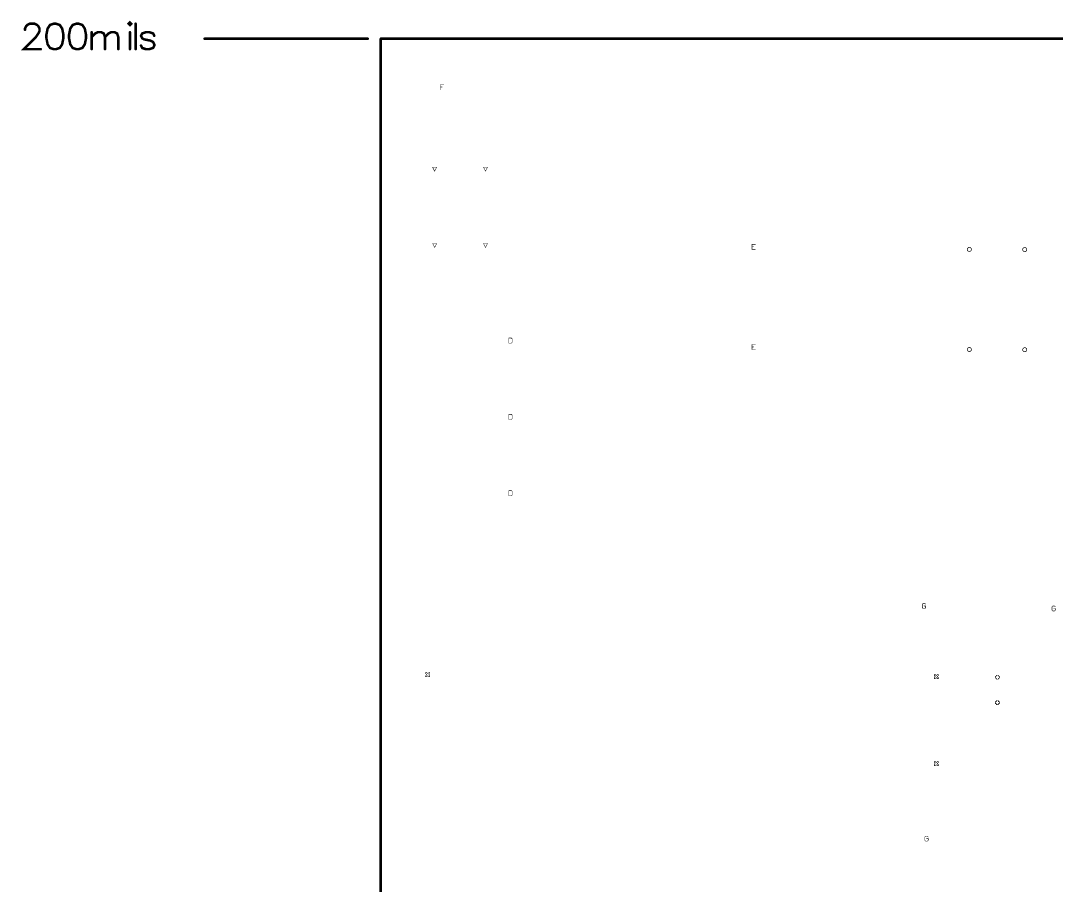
# Model space of a CAD drawing. Extents: x -9.8 to 23.3, y -7.1 to 14.3.
# Drawn here: x -1.651 to 2.422, y 3.872 to 7.271 of the extents above; entities that cross this region are included whole.
import ezdxf

# ---------------------------------------------------------------- set-up
doc = ezdxf.new("R2010")
doc.units = 0
doc.layers.add('2D_LINE_00', color=1, linetype='CONTINUOUS')

# ---------------------------------------------------------------- blocks, each defined once
blk = doc.blocks.new('SMOOTH_0$01')
at = {"const_width": 0.005}
blk.add_lwpolyline([(-0.0025, 0, 1), (0.0025, 0, 1)], format="xyb", close=True, dxfattribs=at)
blk = doc.blocks.new('DRAWING_12')
at = {"layer": '2D_LINE_00', "const_width": 0.01}
blk.add_lwpolyline([(0, 0), (0.64178, 0)], dxfattribs=at)
at = {"layer": '2D_LINE_00'}
for p in [(0, 0), (0.64178, 0)]:
    blk.add_blockref('SMOOTH_0$01', p, dxfattribs=at)
blk = doc.blocks.new('DRAWING_14')
at = {"layer": '2D_LINE_00', "const_width": 0.01}
blk.add_lwpolyline([(0, 0), (11.23, 0)], dxfattribs=at)
at = {"layer": '2D_LINE_00'}
blk.add_blockref('SMOOTH_0$01', (0, 0), dxfattribs=at)
blk = doc.blocks.new('DRAWING_15')
at = {"layer": '2D_LINE_00', "const_width": 0.01}
blk.add_lwpolyline([(0, 0), (0, 7.4)], dxfattribs=at)
at = {"layer": '2D_LINE_00'}
blk.add_blockref('SMOOTH_0$01', (0, 7.4), dxfattribs=at)
blk = doc.blocks.new('DRAWING_54')
at = {"layer": '2D_LINE_00', "const_width": 0.01}
blk.add_lwpolyline([(0, 0), (0, 0.00476), (0.00476, 0.01429), (0.00952, 0.01905), (0.01904, 0.02381), (0.03809, 0.02381), (0.04761, 0.01905), (0.05237, 0.01429), (0.05713, 0.00476), (0.05713, -0.00476), (0.05237, -0.01428), (0.04285, -0.02856), (-0.00476, -0.07617), (0.06189, -0.07617)], dxfattribs=at)
at = {"layer": '2D_LINE_00'}
for p in [(0, 0.00476), (0, 0), (0.00476, 0.01429), (0.00952, 0.01905), (0.01904, 0.02381), (0.03809, 0.02381), (0.04761, 0.01905), (0.05237, 0.01429), (0.05713, 0.00476), (0.05713, -0.00476), (0.04285, -0.02856), (0.05237, -0.01428), (-0.00476, -0.07617), (0.06189, -0.07617)]:
    blk.add_blockref('SMOOTH_0$01', p, dxfattribs=at)
blk = doc.blocks.new('DRAWING_55')
at = {"layer": '2D_LINE_00', "const_width": 0.01}
blk.add_lwpolyline([(0, 0), (-0.01428, -0.00476), (-0.0238, -0.01905), (-0.02856, -0.04285), (-0.02856, -0.05713), (-0.0238, -0.08094), (-0.01428, -0.09522), (0, -0.09998), (0.00952, -0.09998), (0.02381, -0.09522), (0.03333, -0.08094), (0.03809, -0.05713), (0.03809, -0.04285), (0.03333, -0.01905), (0.02381, -0.00476), (0.00952, 0), (0, 0)], dxfattribs=at)
at = {"layer": '2D_LINE_00'}
for p in [(-0.01428, -0.00476), (0, 0), (0, 0), (0.00952, 0), (0.02381, -0.00476), (-0.02856, -0.04285), (-0.0238, -0.01905), (0.03333, -0.01905), (0.03809, -0.04285), (-0.02856, -0.05713), (-0.0238, -0.08094), (0.03333, -0.08094), (0.03809, -0.05713), (-0.01428, -0.09522), (0, -0.09998), (0.00952, -0.09998), (0.02381, -0.09522)]:
    blk.add_blockref('SMOOTH_0$01', p, dxfattribs=at)
blk = doc.blocks.new('DRAWING_56')
at = {"layer": '2D_LINE_00', "const_width": 0.01}
blk.add_lwpolyline([(0, 0), (-0.01428, -0.00476), (-0.0238, -0.01905), (-0.02856, -0.04285), (-0.02856, -0.05713), (-0.0238, -0.08094), (-0.01428, -0.09522), (0, -0.09998), (0.00952, -0.09998), (0.0238, -0.09522), (0.03333, -0.08094), (0.03809, -0.05713), (0.03809, -0.04285), (0.03333, -0.01905), (0.0238, -0.00476), (0.00952, 0), (0, 0)], dxfattribs=at)
at = {"layer": '2D_LINE_00'}
for p in [(-0.01428, -0.00476), (0, 0), (0, 0), (0.00952, 0), (0.0238, -0.00476), (-0.02856, -0.04285), (-0.0238, -0.01905), (0.03333, -0.01905), (0.03809, -0.04285), (-0.02856, -0.05713), (-0.0238, -0.08094), (0.03333, -0.08094), (0.03809, -0.05713), (-0.01428, -0.09522), (0, -0.09998), (0.00952, -0.09998), (0.0238, -0.09522)]:
    blk.add_blockref('SMOOTH_0$01', p, dxfattribs=at)
blk = doc.blocks.new('DRAWING_57')
at = {"layer": '2D_LINE_00', "const_width": 0.01}
blk.add_lwpolyline([(0, 0), (0, -0.06665)], dxfattribs=at)
at = {"layer": '2D_LINE_00'}
for p in [(0, 0), (0, -0.06665)]:
    blk.add_blockref('SMOOTH_0$01', p, dxfattribs=at)
blk = doc.blocks.new('DRAWING_58')
at = {"layer": '2D_LINE_00', "const_width": 0.01}
blk.add_lwpolyline([(0, 0), (0.01429, 0.01428), (0.02381, 0.01904), (0.03809, 0.01904), (0.04761, 0.01428), (0.05237, 0), (0.05237, -0.04761)], dxfattribs=at)
at = {"layer": '2D_LINE_00'}
for p in [(0, 0), (0.01429, 0.01428), (0.02381, 0.01904), (0.03809, 0.01904), (0.04761, 0.01428), (0.05237, 0), (0.05237, -0.04761)]:
    blk.add_blockref('SMOOTH_0$01', p, dxfattribs=at)
blk = doc.blocks.new('DRAWING_59')
at = {"layer": '2D_LINE_00', "const_width": 0.01}
blk.add_lwpolyline([(0, 0), (0.01429, 0.01428), (0.02381, 0.01904), (0.03809, 0.01904), (0.04761, 0.01428), (0.05237, 0), (0.05237, -0.04761)], dxfattribs=at)
at = {"layer": '2D_LINE_00'}
for p in [(0, 0), (0.01429, 0.01428), (0.02381, 0.01904), (0.03809, 0.01904), (0.04761, 0.01428), (0.05237, 0), (0.05237, -0.04761)]:
    blk.add_blockref('SMOOTH_0$01', p, dxfattribs=at)
blk = doc.blocks.new('DRAWING_60')
at = {"layer": '2D_LINE_00', "const_width": 0.01}
blk.add_lwpolyline([(0, 0), (0.00476, -0.00476), (0.00952, 0), (0.00476, 0.00476), (0, 0)], dxfattribs=at)
at = {"layer": '2D_LINE_00'}
for p in [(0, 0), (0, 0), (0.00476, 0.00476), (0.00476, -0.00476), (0.00952, 0)]:
    blk.add_blockref('SMOOTH_0$01', p, dxfattribs=at)
blk = doc.blocks.new('DRAWING_61')
at = {"layer": '2D_LINE_00', "const_width": 0.01}
blk.add_lwpolyline([(0, 0), (0, -0.06665)], dxfattribs=at)
at = {"layer": '2D_LINE_00'}
for p in [(0, 0), (0, -0.06665)]:
    blk.add_blockref('SMOOTH_0$01', p, dxfattribs=at)
blk = doc.blocks.new('DRAWING_62')
at = {"layer": '2D_LINE_00', "const_width": 0.01}
blk.add_lwpolyline([(0, 0), (0, -0.09998)], dxfattribs=at)
at = {"layer": '2D_LINE_00'}
for p in [(0, 0), (0, -0.09998)]:
    blk.add_blockref('SMOOTH_0$01', p, dxfattribs=at)
blk = doc.blocks.new('DRAWING_63')
at = {"layer": '2D_LINE_00', "const_width": 0.01}
blk.add_lwpolyline([(0, 0), (-0.00476, 0.00952), (-0.01904, 0.01428), (-0.03332, 0.01428), (-0.04761, 0.00952), (-0.05237, 0), (-0.04761, -0.00952), (-0.03809, -0.01428), (-0.01428, -0.01904), (-0.00476, -0.02381), (0, -0.03333), (0, -0.03809), (-0.00476, -0.04761), (-0.01904, -0.05237), (-0.03332, -0.05237), (-0.04761, -0.04761), (-0.05237, -0.03809)], dxfattribs=at)
at = {"layer": '2D_LINE_00'}
for p in [(-0.05237, 0), (-0.04761, 0.00952), (-0.03332, 0.01428), (-0.01904, 0.01428), (-0.00476, 0.00952), (0, 0), (-0.05237, -0.03809), (-0.04761, -0.00952), (-0.03809, -0.01428), (-0.01428, -0.01904), (-0.00476, -0.02381), (0, -0.03333), (0, -0.03809), (-0.04761, -0.04761), (-0.03332, -0.05237), (-0.01904, -0.05237), (-0.00476, -0.04761)]:
    blk.add_blockref('SMOOTH_0$01', p, dxfattribs=at)
blk = doc.blocks.new('SMOOTH_0$002')
at = {"const_width": 0.001}
blk.add_lwpolyline([(-0.0005, 0, 1), (0.0005, 0, 1)], format="xyb", close=True, dxfattribs=at)
blk = doc.blocks.new('DRAWING_3495')
at = {"layer": '2D_LINE_00', "const_width": 0.002}
blk.add_lwpolyline([(0, 0), (0.004, 0), (0.008, 0.004), (0.012, 0), (0.016, 0), (0.016, 0.004), (0.012, 0.008), (0.016, 0.012), (0.016, 0.016), (0.012, 0.016), (0.008, 0.012), (0.004, 0.016), (0, 0.016), (0, 0.012), (0.004, 0.008), (0, 0.004), (0, 0)], dxfattribs=at)
at = {"layer": '2D_LINE_00'}
for p in [(0, 0.016), (0, 0.012), (0, 0.004), (0, 0), (0, 0), (0.004, 0.016), (0.004, 0.008), (0.004, 0), (0.008, 0.012), (0.008, 0.004), (0.012, 0.016), (0.012, 0.008), (0.012, 0), (0.016, 0.016), (0.016, 0.012), (0.016, 0.004), (0.016, 0)]:
    blk.add_blockref('SMOOTH_0$002', p, dxfattribs=at)
blk = doc.blocks.new('DRAWING_3496')
at = {"layer": '2D_LINE_00', "const_width": 0.002}
blk.add_lwpolyline([(0, 0), (0.004, 0), (0.008, 0.004), (0.012, 0), (0.016, 0), (0.016, 0.004), (0.012, 0.008), (0.016, 0.012), (0.016, 0.016), (0.012, 0.016), (0.008, 0.012), (0.004, 0.016), (0, 0.016), (0, 0.012), (0.004, 0.008), (0, 0.004), (0, 0)], dxfattribs=at)
at = {"layer": '2D_LINE_00'}
for p in [(0, 0.016), (0, 0.012), (0, 0.004), (0, 0), (0, 0), (0.004, 0.016), (0.004, 0.008), (0.004, 0), (0.008, 0.012), (0.008, 0.004), (0.012, 0.016), (0.012, 0.008), (0.012, 0), (0.016, 0.016), (0.016, 0.012), (0.016, 0.004), (0.016, 0)]:
    blk.add_blockref('SMOOTH_0$002', p, dxfattribs=at)
blk = doc.blocks.new('DRAWING_3497')
at = {"layer": '2D_LINE_00', "const_width": 0.002}
blk.add_lwpolyline([(0, 0), (0.004, 0), (0.008, 0.004), (0.012, 0), (0.016, 0), (0.016, 0.004), (0.012, 0.008), (0.016, 0.012), (0.016, 0.016), (0.012, 0.016), (0.008, 0.012), (0.004, 0.016), (0, 0.016), (0, 0.012), (0.004, 0.008), (0, 0.004), (0, 0)], dxfattribs=at)
at = {"layer": '2D_LINE_00'}
for p in [(0, 0.016), (0, 0.012), (0, 0.004), (0, 0), (0, 0), (0.004, 0.016), (0.004, 0.008), (0.004, 0), (0.008, 0.012), (0.008, 0.004), (0.012, 0.016), (0.012, 0.008), (0.012, 0), (0.016, 0.016), (0.016, 0.012), (0.016, 0.004), (0.016, 0)]:
    blk.add_blockref('SMOOTH_0$002', p, dxfattribs=at)
blk = doc.blocks.new('DRAWING_3573')
at = {"layer": '2D_LINE_00', "const_width": 0.002}
blk.add_lwpolyline([(0, 0), (0, -0.01999), (0.01, -0.01999), (0.01333, -0.01666), (0.01333, -0.00333), (0.01, 0), (0, 0)], dxfattribs=at)
at = {"layer": '2D_LINE_00'}
for p in [(0, 0), (0, 0), (0.01, 0), (0, -0.01999), (0.01, -0.01999), (0.01333, -0.00333), (0.01333, -0.01666)]:
    blk.add_blockref('SMOOTH_0$002', p, dxfattribs=at)
blk = doc.blocks.new('DRAWING_3574')
at = {"layer": '2D_LINE_00', "const_width": 0.002}
blk.add_lwpolyline([(0, 0), (0, -0.01999), (0.01, -0.01999), (0.01333, -0.01666), (0.01333, -0.00333), (0.01, 0), (0, 0)], dxfattribs=at)
at = {"layer": '2D_LINE_00'}
for p in [(0, 0), (0, 0), (0.01, 0), (0, -0.01999), (0.01, -0.01999), (0.01333, -0.00333), (0.01333, -0.01666)]:
    blk.add_blockref('SMOOTH_0$002', p, dxfattribs=at)
blk = doc.blocks.new('DRAWING_3575')
at = {"layer": '2D_LINE_00', "const_width": 0.002}
blk.add_lwpolyline([(0, 0), (0, -0.01999), (0.01, -0.01999), (0.01333, -0.01666), (0.01333, -0.00333), (0.01, 0), (0, 0)], dxfattribs=at)
at = {"layer": '2D_LINE_00'}
for p in [(0, 0), (0, 0), (0.01, 0), (0, -0.01999), (0.01, -0.01999), (0.01333, -0.00333), (0.01333, -0.01666)]:
    blk.add_blockref('SMOOTH_0$002', p, dxfattribs=at)
blk = doc.blocks.new('DRAWING_3599')
at = {"layer": '2D_LINE_00', "const_width": 0.002}
blk.add_lwpolyline([(0, 0), (-0.01333, 0), (-0.01333, -0.01999), (0, -0.01999)], dxfattribs=at)
at = {"layer": '2D_LINE_00'}
for p in [(-0.01333, 0), (0, 0), (-0.01333, -0.01999), (0, -0.01999)]:
    blk.add_blockref('SMOOTH_0$002', p, dxfattribs=at)
blk = doc.blocks.new('DRAWING_3600')
at = {"layer": '2D_LINE_00', "const_width": 0.002}
blk.add_lwpolyline([(0, 0), (0.00667, 0)], dxfattribs=at)
at = {"layer": '2D_LINE_00'}
for p in [(0, 0), (0.00667, 0)]:
    blk.add_blockref('SMOOTH_0$002', p, dxfattribs=at)
blk = doc.blocks.new('DRAWING_3601')
at = {"layer": '2D_LINE_00', "const_width": 0.002}
blk.add_lwpolyline([(0, 0), (-0.01333, 0), (-0.01333, -0.01999), (0, -0.01999)], dxfattribs=at)
at = {"layer": '2D_LINE_00'}
for p in [(-0.01333, 0), (0, 0), (-0.01333, -0.01999), (0, -0.01999)]:
    blk.add_blockref('SMOOTH_0$002', p, dxfattribs=at)
blk = doc.blocks.new('DRAWING_3602')
at = {"layer": '2D_LINE_00', "const_width": 0.002}
blk.add_lwpolyline([(0, 0), (0.00667, 0)], dxfattribs=at)
at = {"layer": '2D_LINE_00'}
for p in [(0, 0), (0.00667, 0)]:
    blk.add_blockref('SMOOTH_0$002', p, dxfattribs=at)
blk = doc.blocks.new('DRAWING_3607')
at = {"layer": '2D_LINE_00', "const_width": 0.002}
blk.add_lwpolyline([(0, 0), (-0.01333, 0), (-0.01333, -0.00999), (-0.00666, -0.00999), (-0.01333, -0.00999), (-0.01333, -0.01999)], dxfattribs=at)
at = {"layer": '2D_LINE_00'}
for p in [(-0.01333, 0), (0, 0), (-0.01333, -0.00999), (-0.01333, -0.00999), (-0.01333, -0.01999), (-0.00666, -0.00999)]:
    blk.add_blockref('SMOOTH_0$002', p, dxfattribs=at)
blk = doc.blocks.new('DRAWING_3662')
at = {"layer": '2D_LINE_00', "const_width": 0.002}
blk.add_lwpolyline([(0, 0), (-0.008, 0.016), (0.008, 0.016), (0, 0)], dxfattribs=at)
at = {"layer": '2D_LINE_00'}
for p in [(-0.008, 0.016), (0, 0), (0, 0), (0.008, 0.016)]:
    blk.add_blockref('SMOOTH_0$002', p, dxfattribs=at)
blk = doc.blocks.new('DRAWING_3663')
at = {"layer": '2D_LINE_00', "const_width": 0.002}
blk.add_lwpolyline([(0, 0), (-0.008, 0.016), (0.008, 0.016), (0, 0)], dxfattribs=at)
at = {"layer": '2D_LINE_00'}
for p in [(-0.008, 0.016), (0, 0), (0, 0), (0.008, 0.016)]:
    blk.add_blockref('SMOOTH_0$002', p, dxfattribs=at)
blk = doc.blocks.new('DRAWING_3664')
at = {"layer": '2D_LINE_00', "const_width": 0.002}
blk.add_lwpolyline([(0, 0), (-0.008, 0.016), (0.008, 0.016), (0, 0)], dxfattribs=at)
at = {"layer": '2D_LINE_00'}
for p in [(-0.008, 0.016), (0, 0), (0, 0), (0.008, 0.016)]:
    blk.add_blockref('SMOOTH_0$002', p, dxfattribs=at)
blk = doc.blocks.new('DRAWING_3665')
at = {"layer": '2D_LINE_00', "const_width": 0.002}
blk.add_lwpolyline([(0, 0), (-0.008, 0.016), (0.008, 0.016), (0, 0)], dxfattribs=at)
at = {"layer": '2D_LINE_00'}
for p in [(-0.008, 0.016), (0, 0), (0, 0), (0.008, 0.016)]:
    blk.add_blockref('SMOOTH_0$002', p, dxfattribs=at)
blk = doc.blocks.new('DRAWING_3674')
at = {"layer": '2D_LINE_00', "const_width": 0.002}
blk.add_lwpolyline([(0, 0), (0, -0.004), (0.008, -0.004), (0.008, 0), (0.012, 0), (0.012, 0.008), (0.008, 0.008), (0.008, 0.012), (0, 0.012), (0, 0.008), (-0.004, 0.008), (-0.004, 0), (0, 0)], dxfattribs=at)
at = {"layer": '2D_LINE_00'}
for p in [(-0.004, 0.008), (-0.004, 0), (0, 0.012), (0, 0.008), (0, 0), (0, 0), (0.008, 0.012), (0.008, 0.008), (0.008, 0), (0.012, 0.008), (0.012, 0), (0, -0.004), (0.008, -0.004)]:
    blk.add_blockref('SMOOTH_0$002', p, dxfattribs=at)
blk = doc.blocks.new('DRAWING_3675')
at = {"layer": '2D_LINE_00', "const_width": 0.002}
blk.add_lwpolyline([(0, 0), (0, -0.004), (0.008, -0.004), (0.008, 0), (0.012, 0), (0.012, 0.008), (0.008, 0.008), (0.008, 0.012), (0, 0.012), (0, 0.008), (-0.004, 0.008), (-0.004, 0), (0, 0)], dxfattribs=at)
at = {"layer": '2D_LINE_00'}
for p in [(-0.004, 0.008), (-0.004, 0), (0, 0.012), (0, 0.008), (0, 0), (0, 0), (0.008, 0.012), (0.008, 0.008), (0.008, 0), (0.012, 0.008), (0.012, 0), (0, -0.004), (0.008, -0.004)]:
    blk.add_blockref('SMOOTH_0$002', p, dxfattribs=at)
blk = doc.blocks.new('DRAWING_3810')
at = {"layer": '2D_LINE_00', "const_width": 0.002}
blk.add_lwpolyline([(0, 0), (-0.00333, 0.00333), (-0.01, 0.00333), (-0.01333, 0), (-0.01333, -0.01333), (-0.01, -0.01666), (-0.00333, -0.01666), (0, -0.01333), (0, -0.00666), (-0.00667, -0.00666)], dxfattribs=at)
at = {"layer": '2D_LINE_00'}
for p in [(-0.01333, 0), (-0.01, 0.00333), (-0.00333, 0.00333), (0, 0), (-0.01333, -0.01333), (-0.01, -0.01666), (-0.00667, -0.00666), (-0.00333, -0.01666), (0, -0.00666), (0, -0.01333)]:
    blk.add_blockref('SMOOTH_0$002', p, dxfattribs=at)
blk = doc.blocks.new('DRAWING_3812')
at = {"layer": '2D_LINE_00', "const_width": 0.002}
blk.add_lwpolyline([(0, 0), (-0.00333, 0.00333), (-0.01, 0.00333), (-0.01333, 0), (-0.01333, -0.01333), (-0.01, -0.01666), (-0.00333, -0.01666), (0, -0.01333), (0, -0.00666), (-0.00667, -0.00666)], dxfattribs=at)
at = {"layer": '2D_LINE_00'}
for p in [(-0.01333, 0), (-0.01, 0.00333), (-0.00333, 0.00333), (0, 0), (-0.01333, -0.01333), (-0.01, -0.01666), (-0.00667, -0.00666), (-0.00333, -0.01666), (0, -0.00666), (0, -0.01333)]:
    blk.add_blockref('SMOOTH_0$002', p, dxfattribs=at)
blk = doc.blocks.new('DRAWING_3814')
at = {"layer": '2D_LINE_00', "const_width": 0.002}
blk.add_lwpolyline([(0, 0), (-0.00333, 0.00333), (-0.01, 0.00333), (-0.01333, 0), (-0.01333, -0.01333), (-0.01, -0.01666), (-0.00333, -0.01666), (0, -0.01333), (0, -0.00666), (-0.00667, -0.00666)], dxfattribs=at)
at = {"layer": '2D_LINE_00'}
for p in [(-0.01333, 0), (-0.01, 0.00333), (-0.00333, 0.00333), (0, 0), (-0.01333, -0.01333), (-0.01, -0.01666), (-0.00667, -0.00666), (-0.00333, -0.01666), (0, -0.00666), (0, -0.01333)]:
    blk.add_blockref('SMOOTH_0$002', p, dxfattribs=at)
blk = doc.blocks.new('DRAWING_4125')
at = {"layer": '2D_LINE_00', "const_width": 0.00267}
blk.add_lwpolyline([(0, 0, 1), (0.016, 0, 1)], format="xyb", close=True, dxfattribs=at)
blk = doc.blocks.new('DRAWING_4126')
at = {"layer": '2D_LINE_00', "const_width": 0.00267}
blk.add_lwpolyline([(0, 0, 1), (0.016, 0, 1)], format="xyb", close=True, dxfattribs=at)
blk = doc.blocks.new('DRAWING_4129')
at = {"layer": '2D_LINE_00', "const_width": 0.00267}
blk.add_lwpolyline([(0, 0, 1), (0.016, 0, 1)], format="xyb", close=True, dxfattribs=at)
blk = doc.blocks.new('DRAWING_4130')
at = {"layer": '2D_LINE_00', "const_width": 0.00267}
blk.add_lwpolyline([(0, 0, 1), (0.016, 0, 1)], format="xyb", close=True, dxfattribs=at)

msp = doc.modelspace()

# ---------------------------------------------------------------- block references
for name, p in [('DRAWING_54', (-1.63421, 7.23517)), ('DRAWING_55', (-1.52138, 7.25898)), ('DRAWING_56', (-1.43235, 7.25898)), ('DRAWING_60', (-1.2262, 7.25898)), ('DRAWING_62', (-1.19907, 7.25898)), ('DRAWING_57', (-1.37189, 7.22565)), ('DRAWING_58', (-1.37189, 7.20661)), ('DRAWING_59', (-1.31952, 7.20661)), ('DRAWING_61', (-1.22144, 7.22565)), ('DRAWING_63', (-1.12575, 7.21137)), ('DRAWING_12', (-0.928, 7.2)), ('DRAWING_14', (-0.235, 7.2)), ('DRAWING_15', (-0.235, -0.2)), ('DRAWING_3607', (0.01333, 7.01999)), ('DRAWING_3663', (-0.023, 6.679)), ('DRAWING_3662', (0.177, 6.679)), ('DRAWING_3665', (-0.023, 6.379)), ('DRAWING_3664', (0.177, 6.379)), ('DRAWING_3601', (1.23833, 6.39184)), ('DRAWING_3602', (1.225, 6.38185)), ('DRAWING_4129', (2.072, 6.37185)), ('DRAWING_4125', (2.28978, 6.371)), ('DRAWING_3574', (0.26878, 6.02314)), ('DRAWING_3599', (1.23833, 5.99814)), ('DRAWING_3600', (1.225, 5.98815)), ('DRAWING_4130', (2.072, 5.97815)), ('DRAWING_4126', (2.28978, 5.9773)), ('DRAWING_3575', (0.26878, 5.72314)), ('DRAWING_3573', (0.26878, 5.42314)), ('DRAWING_3812', (1.90833, 4.97666)), ('DRAWING_3810', (2.41833, 4.96666)), ('DRAWING_3497', (-0.058, 4.692)), ('DRAWING_3495', (1.942, 4.68413)), ('DRAWING_3674', (2.186, 4.686)), ('DRAWING_3675', (2.186, 4.586)), ('DRAWING_3496', (1.942, 4.342)), ('DRAWING_3814', (1.91833, 4.06166))]:
    msp.add_blockref(name, p)

doc.saveas('drawing.dxf')
